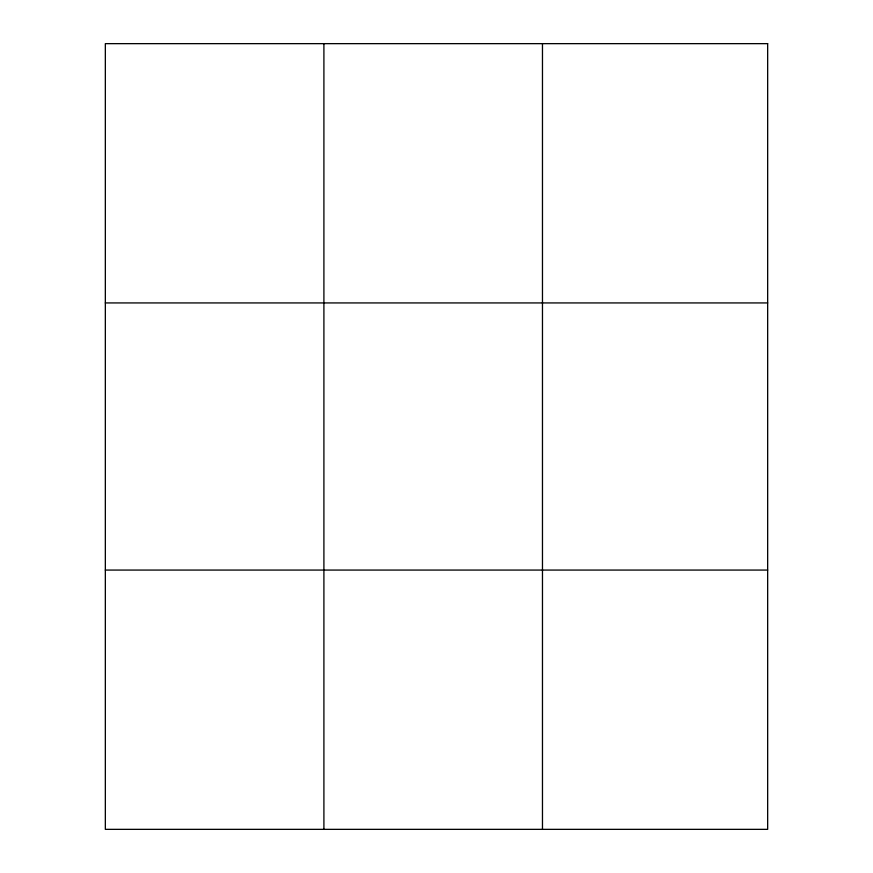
<?xml version="1.0" encoding="UTF-8"?>
<svg xmlns="http://www.w3.org/2000/svg" width="873" height="873" viewBox="0 0 873 873"><rect width="100%" height="100%" fill="white"/><g stroke="black" fill="none" stroke-linecap="round" stroke-linejoin="round"><path stroke-width="1.31" d="M323.905 43.65L323.905 829.35M542.471 43.65L542.471 829.35M105.338 302.931L767.662 302.931M105.338 570.069L767.662 570.069M767.662 43.65L767.662 829.35L105.338 829.35L105.338 43.65L767.662 43.65"/></g></svg>
